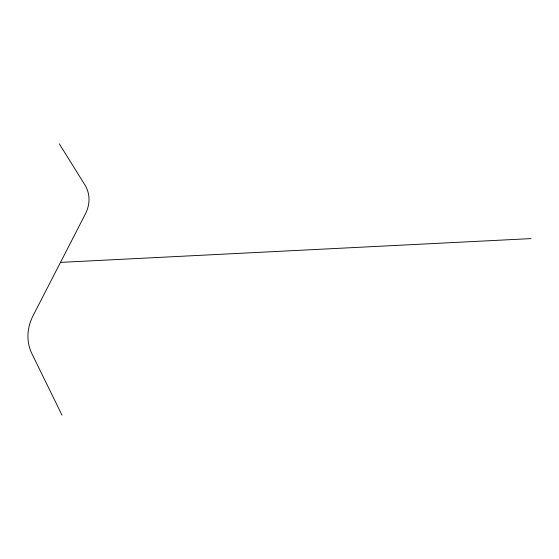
<?xml version="1.0" encoding="UTF-8"?>
<svg xmlns="http://www.w3.org/2000/svg" width="559" height="559" viewBox="0 0 559 559"><rect width="100%" height="100%" fill="white"/><g stroke="black" fill="none" stroke-linecap="round" stroke-linejoin="round"><path stroke-width="0.84" d="M60.491 262.388L531.05 238.602M59.331 143.873L84.675 184.533A59.757 40.555 -11.1 0 1 85.22 214.3L33.205 315.444A66.367 51.393 -13.1 0 0 32.038 353.959L61.979 415.127"/></g></svg>
